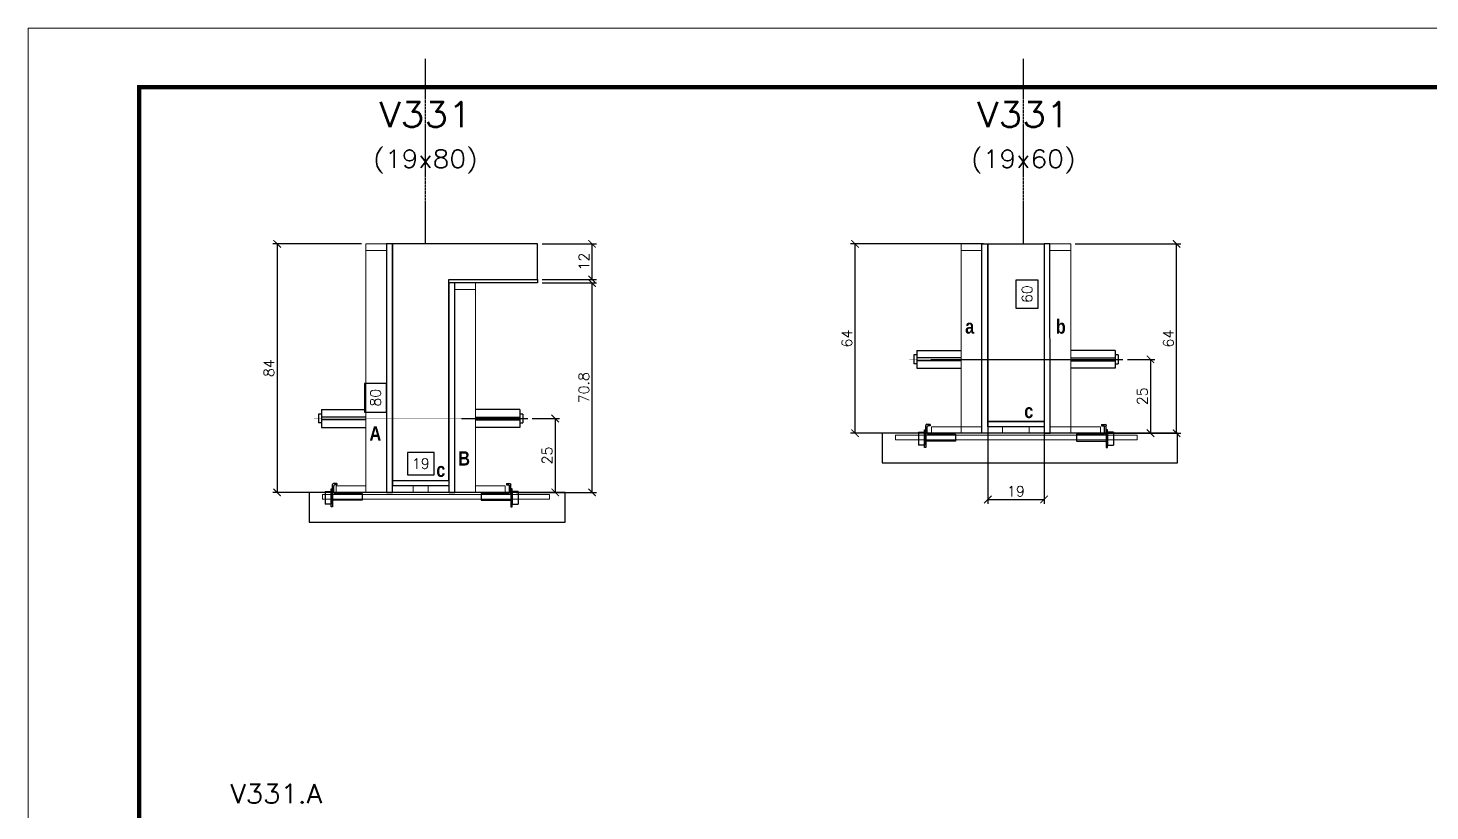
# Model space of a CAD drawing. Extents: x 137137 to 143418, y 10464 to 34486.
# Drawn here: x 141892 to 142839, y 20174 to 20703 of the extents above; entities that cross this region are included whole.
import ezdxf
from ezdxf.enums import TextEntityAlignment as Align

# ---------------------------------------------------------------- set-up
doc = ezdxf.new("R2010")
doc.units = 0
doc.linetypes.add('DASHED', pattern=[0.75, 0.5, -0.25])
doc.linetypes.add('HIDDEN', pattern=[0.375, 0.25, -0.125])
for name, color, linetype in [('barrote', 251, 'Continuous'), ('COTA', 241, 'Continuous'), ('Cota Seção (2x)', 4, 'Continuous'), ('detalhes', 4, 'Continuous'), ('Painéis', 200, 'Continuous'), ('presilha', 1, 'Continuous'), ('TENSOR', 3, 'Continuous'), ('Texto de Titulo', 7, 'Continuous'), ('Texto Qtd Sarr', 242, 'Continuous')]:
    doc.layers.add(name, color=color, linetype=linetype)
for name, color, linetype, lineweight in [('CONCRETO', 251, 'Continuous', 25), ('Folhas', 255, 'Continuous', 9), ('Madeira', 126, 'Continuous', 18), ('SARRAFO DE PRESSAO', 251, 'DASHED', 9), ('SCO-___-LAJ', 2, 'Continuous', 0), ('Texto Seção', 7, 'Continuous', 15)]:
    doc.layers.add(name, color=color, linetype=linetype, lineweight=lineweight)
doc.styles.add('REGUA-120', font='ROMANS.shx', dxfattribs={"height": 15})
doc.styles.add('Romans', font='romans.shx')
doc.styles.add('TECNICA', font='techb___.ttf', dxfattribs={"height": 10})
doc.dimstyles.new('Cota Seção (2x)', dxfattribs={"dimtxt": 7, "dimasz": 5, "dimexe": 3, "dimexo": 3, "dimgap": 2, "dimtad": 3, "dimdec": 1, "dimlfac": 0.5, "dimzin": 12, "dimdsep": 46, "dimtxsty": 'Romans', "dimblk": 'ARCHTICK', "dimcen": 0, "dimclrd": 4, "dimclre": 4, "dimclrt": 1, "dimadec": 1, "dimazin": 3, "dimtfac": 1, "dimtdec": 1, "dimtmove": 0, "dimatfit": 3, "dimldrblk": 'OBLIQUE', "dimfxl": 1, "dimtolj": 1, "dimtzin": 12, "dimarcsym": 0})
doc.dimstyles.new('Cota Seção interna', dxfattribs={"dimtxt": 7, "dimasz": 6, "dimexe": 0.18, "dimexo": 2, "dimgap": -4, "dimtad": 3, "dimdec": 1, "dimlfac": 0.5, "dimzin": 12, "dimdsep": 46, "dimtxsty": 'Romans', "dimblk": 'ARCHTICK', "dimcen": 0.09, "dimse1": 1, "dimse2": 1, "dimsd1": 1, "dimsd2": 1, "dimclrd": 180, "dimclre": 5, "dimclrt": 1, "dimadec": 0, "dimazin": 3, "dimtfac": 1, "dimtdec": 1, "dimtofl": 0, "dimtmove": 0, "dimatfit": 3, "dimldrblk": 'ARCHTICK', "dimfxl": 1, "dimtolj": 1, "dimtzin": 0, "dimarcsym": 0})

# ---------------------------------------------------------------- blocks, each defined once
blk = doc.blocks.new('9999999999')
at = {"layer": 'Folhas'}
blk.add_lwpolyline([(98138.98, 34190.21), (99623.98, 34190.21), (99623.98, 35240.21), (98138.98, 35240.21)], close=True, dxfattribs=at)
at = {"layer": 'Folhas', "color": 30, "const_width": 3}
blk.add_lwpolyline([(98213.98, 34230.21), (99583.98, 34230.21), (99583.98, 35200.21), (98213.98, 35200.21)], close=True, dxfattribs=at)
blk = doc.blocks.new('titulo1')
at = {"layer": 'Defpoints', "color": 252, "linetype": 'HIDDEN', "ltscale": 2}
blk.add_line((0, 0), (0, 125), dxfattribs=at)
at = {"layer": 'Defpoints', "style": 'Romans', "oblique": 15}
blk.add_attdef('FOLHA', text='', height=10, dxfattribs=at).set_placement((0, 15.58), align=Align.MIDDLE_CENTER)
at = {"layer": 'Texto Qtd Sarr', "color": 3, "style": 'Romans', "oblique": 15}
for tag, height, p in [('TITULO', 17, (0, 71.45)), ('SEÇÃO', 12, (0, 41.55))]:
    blk.add_attdef(tag, text='', height=height, dxfattribs=at).set_placement(p, align=Align.MIDDLE_CENTER)
blk = doc.blocks.new('_ArchTick')
at = {"color": 0, "linetype": 'ByBlock', "const_width": 0.15}
blk.add_lwpolyline([(-0.5, -0.5), (0.5, 0.5)], dxfattribs=at)
blk = doc.blocks.new('*D2001')
at = {"layer": 'COTA', "color": 4, "lineweight": -2, "transparency": 16777216}
for p, q in [((142239.49, 20530.54), (142276.21, 20530.54)), ((142273.21, 20388.94), (142273.21, 20530.54)), ((142221.89, 20388.94), (142276.21, 20388.94))]:
    blk.add_line(p, q, dxfattribs=at)
at = {"layer": 'Defpoints', "color": 0, "transparency": 16777216}
for p in [(142236.49, 20530.54), (142273.21, 20530.54), (142218.89, 20388.94)]:
    blk.add_point(p, dxfattribs=at)
at = {"layer": 'COTA', "color": 4, "lineweight": -2, "transparency": 16777216, "xscale": 5, "yscale": 5, "zscale": 5}
for p, rotation in [((142273.21, 20530.54), 90), ((142273.21, 20388.94), 270)]:
    blk.add_blockref('_ArchTick', p, dxfattribs=dict(at, rotation=rotation))
at = {"layer": 'COTA', "color": 1, "transparency": 16777216, "insert": (142267.71, 20459.74), "char_height": 7, "attachment_point": 5, "rotation": 90, "style": 'Romans'}
blk.add_mtext('\\A1;70.8', dxfattribs=at)
blk = doc.blocks.new('_Oblique')
at = {"color": 0, "linetype": 'ByBlock', "lineweight": -2}
blk.add_line((-0.5, -0.5), (0.5, 0.5), dxfattribs=at)
blk = doc.blocks.new('*D2002')
at = {"layer": 'COTA', "color": 4, "lineweight": -2, "transparency": 16777216}
for p, q in [((142239.49, 20556.94), (142276.21, 20556.94)), ((142273.21, 20532.94), (142273.21, 20556.94)), ((142239.49, 20532.94), (142276.21, 20532.94))]:
    blk.add_line(p, q, dxfattribs=at)
at = {"layer": 'Defpoints', "color": 0, "transparency": 16777216}
for p in [(142236.49, 20556.94), (142273.21, 20556.94), (142236.49, 20532.94)]:
    blk.add_point(p, dxfattribs=at)
at = {"layer": 'COTA', "color": 4, "lineweight": -2, "transparency": 16777216, "xscale": 5, "yscale": 5, "zscale": 5}
for p, rotation in [((142273.21, 20556.94), 90), ((142273.21, 20532.94), 270)]:
    blk.add_blockref('_ArchTick', p, dxfattribs=dict(at, rotation=rotation))
at = {"layer": 'COTA', "color": 1, "transparency": 16777216, "insert": (142267.71, 20544.94), "char_height": 7, "attachment_point": 5, "rotation": 90, "style": 'Romans'}
blk.add_mtext('\\A1;12', dxfattribs=at)
blk = doc.blocks.new('*D2003')
at = {"layer": 'Cota Seção (2x)', "color": 180, "lineweight": -2, "transparency": 16777216}
for p, q in [((142134.49, 20462.6), (142119.49, 20462.6)), ((142119.49, 20462.6), (142119.49, 20443.27)), ((142134.49, 20443.27), (142134.49, 20462.6)), ((142119.49, 20443.27), (142134.49, 20443.27))]:
    blk.add_line(p, q, dxfattribs=at)
at = {"layer": 'Defpoints', "color": 0, "transparency": 16777216}
for p in [(142138.49, 20556.94), (142176.49, 20556.94), (142176.49, 20396.94)]:
    blk.add_point(p, dxfattribs=at)
at = {"layer": 'Cota Seção (2x)', "color": 1, "transparency": 16777216, "insert": (142126.99, 20452.94), "char_height": 7, "attachment_point": 5, "rotation": 90, "style": 'Romans'}
blk.add_mtext('\\A1;80', dxfattribs=at)
blk = doc.blocks.new('PRESILHA METÁLICA 1')
at = {"layer": 'presilha'}
for p, q in [((6, 15.5), (7.5, 15.5)), ((6, -2.5), (6, 15.5)), ((7.5, 10.6), (7.5, 19.9)), ((7.5, 15.5), (7.5, -2.5)), ((12, 21), (8.6, 21)), ((9, 11.6), (9, 18.9)), ((12, 19.5), (9.6, 19.5)), ((12, 21), (12, 19.5)), ((0, 13), (6, 13)), ((0, 13), (0, 0)), ((6, 0), (0, 0)), ((6, 13), (6, 0)), ((37.5, 4.1), (7.5, 4.1)), ((37.5, 11), (9.6, 11)), ((37.5, 11), (37.5, 4.1)), ((7.5, -2.5), (6, -2.5))]:
    blk.add_line(p, q, dxfattribs=at)
for centre, radius, start, end in [((8.6, 19.9), 1.14, 90, 180), ((9.6, 18.9), 0.57, 90, 180), ((9.6, 11.6), 0.57, 180, 270)]:
    blk.add_arc(centre, radius, start, end, dxfattribs=at)
blk = doc.blocks.new('*D2004')
at = {"layer": 'Cota Seção (2x)', "color": 180, "lineweight": -2, "transparency": 16777216}
for p, q in [((142166.49, 20415.94), (142148.49, 20415.94)), ((142148.49, 20415.94), (142148.49, 20400.94)), ((142166.49, 20400.94), (142166.49, 20415.94)), ((142148.49, 20400.94), (142166.49, 20400.94))]:
    blk.add_line(p, q, dxfattribs=at)
at = {"layer": 'Defpoints', "color": 0, "transparency": 16777216}
for p in [(142176.49, 20396.94), (142138.5, 20388.94), (142176.49, 20388.94)]:
    blk.add_point(p, dxfattribs=at)
at = {"layer": 'Cota Seção (2x)', "color": 1, "transparency": 16777216, "insert": (142157.49, 20408.44), "char_height": 7, "attachment_point": 5, "style": 'Romans'}
blk.add_mtext('\\A1;19', dxfattribs=at)
blk = doc.blocks.new('*D2005')
at = {"layer": 'COTA', "color": 4, "lineweight": -2, "transparency": 16777216}
for p, q in [((142117.49, 20556.94), (142057.52, 20556.94)), ((142060.52, 20556.94), (142060.52, 20388.94)), ((142117.49, 20388.94), (142057.52, 20388.94))]:
    blk.add_line(p, q, dxfattribs=at)
at = {"layer": 'Defpoints', "color": 0, "transparency": 16777216}
for p in [(142120.49, 20556.94), (142060.52, 20388.94), (142120.49, 20388.94)]:
    blk.add_point(p, dxfattribs=at)
at = {"layer": 'COTA', "color": 4, "lineweight": -2, "transparency": 16777216, "xscale": 5, "yscale": 5, "zscale": 5}
for p, rotation in [((142060.52, 20556.94), 90), ((142060.52, 20388.94), 270)]:
    blk.add_blockref('_ArchTick', p, dxfattribs=dict(at, rotation=rotation))
at = {"layer": 'COTA', "color": 1, "transparency": 16777216, "insert": (142055.02, 20472.94), "char_height": 7, "attachment_point": 5, "rotation": 90, "style": 'Romans'}
blk.add_mtext('\\A1;84', dxfattribs=at)
blk = doc.blocks.new('*D2006')
at = {"layer": 'COTA', "color": 4, "lineweight": -2, "transparency": 16777216}
for p, q in [((142232.8, 20438.91), (142251.35, 20438.91)), ((142248.35, 20438.91), (142248.35, 20388.94)), ((142232.8, 20388.94), (142251.35, 20388.94))]:
    blk.add_line(p, q, dxfattribs=at)
at = {"layer": 'Defpoints', "color": 0, "transparency": 16777216}
for p in [(142229.8, 20438.91), (142229.8, 20388.94), (142248.35, 20388.94)]:
    blk.add_point(p, dxfattribs=at)
at = {"layer": 'COTA', "color": 4, "lineweight": -2, "transparency": 16777216, "xscale": 5, "yscale": 5, "zscale": 5}
for p, rotation in [((142248.35, 20438.91), 90), ((142248.35, 20388.94), 270)]:
    blk.add_blockref('_ArchTick', p, dxfattribs=dict(at, rotation=rotation))
at = {"layer": 'COTA', "color": 1, "transparency": 16777216, "insert": (142242.85, 20413.92), "char_height": 7, "attachment_point": 5, "rotation": 90, "style": 'Romans'}
blk.add_mtext('\\A1;25', dxfattribs=at)
blk = doc.blocks.new('*D2007')
at = {"layer": 'COTA', "color": 4, "lineweight": -2, "transparency": 16777216}
for p, q in [((142537.53, 20556.94), (142447.88, 20556.94)), ((142450.88, 20428.94), (142450.88, 20556.94)), ((142499.53, 20428.94), (142447.88, 20428.94))]:
    blk.add_line(p, q, dxfattribs=at)
at = {"layer": 'Defpoints', "color": 0, "transparency": 16777216}
for p in [(142450.88, 20556.94), (142540.53, 20556.94), (142502.53, 20428.94)]:
    blk.add_point(p, dxfattribs=at)
at = {"layer": 'COTA', "color": 4, "lineweight": -2, "transparency": 16777216, "xscale": 5, "yscale": 5, "zscale": 5}
for p, rotation in [((142450.88, 20556.94), 90), ((142450.88, 20428.94), 270)]:
    blk.add_blockref('_ArchTick', p, dxfattribs=dict(at, rotation=rotation))
at = {"layer": 'COTA', "color": 1, "transparency": 16777216, "insert": (142445.38, 20492.94), "char_height": 7, "attachment_point": 5, "rotation": 90, "style": 'Romans'}
blk.add_mtext('\\A1;64', dxfattribs=at)
blk = doc.blocks.new('*D2008')
at = {"layer": 'COTA', "color": 4, "lineweight": -2, "transparency": 16777216}
for p, q in [((142599.52, 20556.94), (142671, 20556.94)), ((142668, 20428.94), (142668, 20556.94)), ((142619.53, 20428.94), (142671, 20428.94))]:
    blk.add_line(p, q, dxfattribs=at)
at = {"layer": 'Defpoints', "color": 0, "transparency": 16777216}
for p in [(142596.52, 20556.94), (142668, 20556.94), (142616.53, 20428.94)]:
    blk.add_point(p, dxfattribs=at)
at = {"layer": 'COTA', "color": 4, "lineweight": -2, "transparency": 16777216, "xscale": 5, "yscale": 5, "zscale": 5}
for p, rotation in [((142668, 20556.94), 90), ((142668, 20428.94), 270)]:
    blk.add_blockref('_ArchTick', p, dxfattribs=dict(at, rotation=rotation))
at = {"layer": 'COTA', "color": 1, "transparency": 16777216, "insert": (142662.5, 20492.94), "char_height": 7, "attachment_point": 5, "rotation": 90, "style": 'Romans'}
blk.add_mtext('\\A1;64', dxfattribs=at)
blk = doc.blocks.new('*D2009')
at = {"layer": 'Cota Seção (2x)', "color": 180, "lineweight": -2, "transparency": 16777216}
for p, q in [((142574.52, 20532.44), (142559.52, 20532.44)), ((142559.52, 20532.44), (142559.52, 20513.44)), ((142574.52, 20513.44), (142574.52, 20532.44)), ((142559.52, 20513.44), (142574.52, 20513.44))]:
    blk.add_line(p, q, dxfattribs=at)
at = {"layer": 'Defpoints', "color": 0, "transparency": 16777216}
for p in [(142578.52, 20556.94), (142578.52, 20556.94), (142578.53, 20436.94)]:
    blk.add_point(p, dxfattribs=at)
at = {"layer": 'Cota Seção (2x)', "color": 1, "transparency": 16777216, "insert": (142567.02, 20522.94), "char_height": 7, "attachment_point": 5, "rotation": 90, "style": 'Romans'}
blk.add_mtext('\\A1;60', dxfattribs=at)
blk = doc.blocks.new('*D2010')
at = {"layer": 'COTA', "color": 4, "lineweight": -2, "transparency": 16777216}
for p, q in [((142540.53, 20430.34), (142540.53, 20381.21)), ((142578.53, 20430.34), (142578.53, 20381.21)), ((142540.53, 20384.21), (142578.53, 20384.21))]:
    blk.add_line(p, q, dxfattribs=at)
at = {"layer": 'Defpoints', "color": 0, "transparency": 16777216}
for p in [(142540.53, 20433.34), (142578.53, 20433.34), (142578.53, 20384.21)]:
    blk.add_point(p, dxfattribs=at)
at = {"layer": 'COTA', "color": 4, "lineweight": -2, "transparency": 16777216, "xscale": 5, "yscale": 5, "zscale": 5, "rotation": 180}
blk.add_blockref('_ArchTick', (142540.53, 20384.21), dxfattribs=at)
at = {"layer": 'COTA', "color": 4, "lineweight": -2, "transparency": 16777216, "xscale": 5, "yscale": 5, "zscale": 5}
blk.add_blockref('_ArchTick', (142578.53, 20384.21), dxfattribs=at)
at = {"layer": 'COTA', "color": 1, "transparency": 16777216, "insert": (142559.53, 20389.71), "char_height": 7, "attachment_point": 5, "style": 'Romans'}
blk.add_mtext('\\A1;19', dxfattribs=at)
blk = doc.blocks.new('*D2017')
at = {"layer": 'COTA', "color": 4, "lineweight": -2, "transparency": 16777216}
for p, q in [((142634.83, 20478.91), (142653.39, 20478.91)), ((142650.39, 20478.91), (142650.39, 20428.94)), ((142634.83, 20428.94), (142653.39, 20428.94))]:
    blk.add_line(p, q, dxfattribs=at)
at = {"layer": 'Defpoints', "color": 0, "transparency": 16777216}
for p in [(142631.83, 20478.91), (142631.83, 20428.94), (142650.39, 20428.94)]:
    blk.add_point(p, dxfattribs=at)
at = {"layer": 'COTA', "color": 4, "lineweight": -2, "transparency": 16777216, "xscale": 5, "yscale": 5, "zscale": 5}
for p, rotation in [((142650.39, 20478.91), 90), ((142650.39, 20428.94), 270)]:
    blk.add_blockref('_ArchTick', p, dxfattribs=dict(at, rotation=rotation))
at = {"layer": 'COTA', "color": 1, "transparency": 16777216, "insert": (142644.89, 20453.92), "char_height": 7, "attachment_point": 5, "rotation": 90, "style": 'Romans'}
blk.add_mtext('\\A1;25', dxfattribs=at)

msp = doc.modelspace()

# ---------------------------------------------------------------- linework, layer by layer
at = {"ltscale": 3}
for p, q in [((142490.53, 20481.91), (142490.53, 20475.91)), ((142492.53, 20481.91), (142490.53, 20481.91)), ((142492.53, 20484.91), (142492.53, 20472.91)), ((142492.53, 20484.91), (142522.53, 20484.91)), ((142626.53, 20484.91), (142596.53, 20484.91)), ((142626.53, 20484.91), (142626.53, 20472.91)), ((142628.53, 20481.91), (142626.53, 20481.91)), ((142628.53, 20481.91), (142628.53, 20475.91)), ((142492.53, 20475.91), (142490.53, 20475.91)), ((142522.53, 20479.91), (142492.53, 20479.91)), ((142522.53, 20477.91), (142492.53, 20477.91)), ((142492.53, 20472.91), (142522.53, 20472.91)), ((142596.53, 20479.91), (142626.53, 20479.91)), ((142596.53, 20477.91), (142626.53, 20477.91)), ((142626.53, 20472.91), (142596.53, 20472.91)), ((142626.53, 20475.91), (142628.53, 20475.91)), ((142090.49, 20444.91), (142090.49, 20432.91)), ((142090.49, 20444.91), (142120.49, 20444.91)), ((142224.49, 20444.91), (142194.49, 20444.91)), ((142224.49, 20444.91), (142224.49, 20432.91)), ((142088.49, 20441.91), (142088.49, 20435.91)), ((142090.49, 20441.91), (142088.49, 20441.91)), ((142090.49, 20435.91), (142088.49, 20435.91)), ((142120.49, 20439.91), (142090.49, 20439.91)), ((142120.49, 20437.91), (142090.49, 20437.91)), ((142194.49, 20439.91), (142224.49, 20439.91)), ((142194.49, 20437.91), (142224.49, 20437.91)), ((142226.49, 20441.91), (142224.49, 20441.91)), ((142224.49, 20435.91), (142226.49, 20435.91)), ((142226.49, 20441.91), (142226.49, 20435.91)), ((142090.49, 20432.91), (142120.49, 20432.91)), ((142224.49, 20432.91), (142194.49, 20432.91))]:
    msp.add_line(p, q, dxfattribs=at)
at = {"layer": 'barrote'}
for points in [[(142469.07, 20408.94), (142668.66, 20408.94), (142668.66, 20428.94), (142469.07, 20428.94)], [(142082.13, 20368.94), (142255.1, 20368.94), (142255.1, 20388.94), (142082.13, 20388.94)]]:
    msp.add_lwpolyline(points, close=True, dxfattribs=at)
at = {"layer": 'CONCRETO'}
for points in [[(142176.49, 20532.94), (142236.49, 20532.94), (142236.49, 20556.94), (142176.49, 20556.94), (142176.49, 20556.94), (142138.49, 20556.94), (142138.49, 20393.34), (142138.5, 20393.34), (142138.5, 20396.94), (142176.49, 20396.94)], [(142540.53, 20556.94), (142540.53, 20556.94), (142540.53, 20556.94), (142540.53, 20556.94), (142578.53, 20556.94), (142578.53, 20556.94), (142578.53, 20556.94), (142578.53, 20436.94), (142540.53, 20436.94), (142540.53, 20556.94)]]:
    msp.add_lwpolyline(points, close=True, dxfattribs=at)
at = {"layer": 'Madeira'}
for points in [[(142120.49, 20552.54), (142120.49, 20556.94), (142134.49, 20556.94), (142134.49, 20552.54)], [(142120.49, 20556.94), (142134.49, 20556.94), (142134.49, 20388.94), (142120.49, 20388.94)], [(142536.53, 20552.54), (142536.53, 20556.94), (142522.53, 20556.94), (142522.53, 20552.54)], [(142536.53, 20556.94), (142522.53, 20556.94), (142522.53, 20428.94), (142536.53, 20428.94)], [(142582.52, 20552.54), (142582.52, 20556.94), (142596.52, 20556.94), (142596.52, 20552.54)], [(142582.52, 20556.94), (142596.52, 20556.94), (142596.53, 20428.94), (142582.53, 20428.94)], [(142180.49, 20526.14), (142180.49, 20530.54), (142194.49, 20530.54), (142194.49, 20526.14)], [(142180.49, 20530.54), (142194.49, 20530.54), (142194.49, 20388.94), (142180.49, 20388.94)], [(142502.53, 20428.94), (142502.53, 20433.34), (142522.53, 20433.34), (142522.53, 20428.94)], [(142536.53, 20428.94), (142536.53, 20433.34), (142522.53, 20433.34), (142522.53, 20428.94)], [(142540.53, 20428.94), (142540.53, 20433.34), (142550.53, 20433.34), (142550.53, 20428.94)], [(142578.53, 20428.94), (142578.53, 20433.34), (142568.53, 20433.34), (142568.53, 20428.94)], [(142582.53, 20428.94), (142582.53, 20433.34), (142596.53, 20433.34), (142596.53, 20428.94)], [(142616.53, 20428.94), (142616.53, 20433.34), (142596.53, 20433.34), (142596.53, 20428.94)], [(142120.49, 20388.94), (142120.49, 20393.34), (142100.49, 20393.34), (142100.49, 20388.94)], [(142138.5, 20388.94), (142138.5, 20393.34), (142152.5, 20393.34), (142152.5, 20388.94)], [(142176.49, 20388.94), (142176.49, 20393.34), (142162.49, 20393.34), (142162.49, 20388.94)], [(142214.49, 20388.94), (142214.49, 20393.34), (142194.49, 20393.34), (142194.49, 20388.94)]]:
    msp.add_lwpolyline(points, close=True, dxfattribs=at)
at = {"layer": 'Painéis'}
for points in [[(142138.49, 20556.94), (142134.49, 20556.94), (142134.49, 20388.94), (142138.49, 20388.94)], [(142536.53, 20556.94), (142540.53, 20556.94), (142540.53, 20428.94), (142536.53, 20428.94)], [(142582.52, 20556.94), (142578.52, 20556.94), (142578.53, 20428.94), (142582.53, 20428.94)], [(142176.49, 20530.54), (142176.49, 20532.94), (142236.49, 20532.94), (142236.49, 20530.54)], [(142180.49, 20530.54), (142176.49, 20530.54), (142176.49, 20388.94), (142180.49, 20388.94)], [(142540.53, 20433.34), (142540.53, 20436.94), (142578.53, 20436.94), (142578.53, 20433.34)], [(142138.5, 20393.34), (142138.5, 20396.94), (142176.49, 20396.94), (142176.49, 20393.34)]]:
    msp.add_lwpolyline(points, close=True, dxfattribs=at)
at = {"layer": 'SCO-___-LAJ', "color": 1}
for points in [[(142478.08, 20427.6), (142641.34, 20427.6), (142641.34, 20424.4), (142478.08, 20424.4)], [(142091.13, 20387.6), (142244.44, 20387.6), (142244.44, 20384.4), (142091.13, 20384.4)]]:
    msp.add_lwpolyline(points, close=True, dxfattribs=at)
at = {"layer": 'TENSOR', "linetype": 'HIDDEN', "ltscale": 0.5}
for p, q in [((142487.53, 20478.91), (142631.83, 20478.91)), ((142085.49, 20438.91), (142229.8, 20438.91))]:
    msp.add_line(p, q, dxfattribs=at)

# ---------------------------------------------------------------- block references
at = {"layer": 'presilha', "yscale": 0.6666666666666666, "zscale": 0.6666666666666666}
for p, xscale in [((142493.66, 20420.97), 0.6666666666666666), ((142625.4, 20420.97), -0.6666666666666666), ((142092.92, 20380.97), 0.6666666666666666), ((142223.36, 20380.97), -0.6666666666666666)]:
    msp.add_blockref('PRESILHA METÁLICA 1', p, dxfattribs=dict(at, xscale=xscale))
at = {"layer": 'SARRAFO DE PRESSAO', "color": 6, "linetype": 'ByBlock'}
msp.add_blockref('9999999999', (43753.31, -14537.33), dxfattribs=at)
at = {"layer": 'Texto Seção'}
ref = msp.add_blockref('titulo1', (142160.73, 20556.94), dxfattribs=at)
ref.add_attrib('TITULO', 'V331', dxfattribs={"layer": 'Texto de Titulo', "color": 7, "height": 17, "style": 'Romans', "width": 1.1}).set_placement((142160.73, 20644.44), align=Align.MIDDLE_CENTER)
ref.add_attrib('SEÇÃO', '(19x80)', dxfattribs={"layer": 'Texto de Titulo', "color": 7, "height": 12, "style": 'Romans', "width": 1.1}).set_placement((142160.73, 20614.44), align=Align.MIDDLE_CENTER)
ref = msp.add_blockref('titulo1', (142564.53, 20556.94), dxfattribs=at)
ref.add_attrib('TITULO', 'V331', dxfattribs={"layer": 'Texto de Titulo', "color": 7, "height": 17, "style": 'Romans', "width": 1.1}).set_placement((142564.53, 20644.44), align=Align.MIDDLE_CENTER)
ref.add_attrib('SEÇÃO', '(19x60)', dxfattribs={"layer": 'Texto de Titulo', "color": 7, "height": 12, "style": 'Romans', "width": 1.1}).set_placement((142564.53, 20614.44), align=Align.MIDDLE_CENTER)

# ---------------------------------------------------------------- texts
at = {"layer": 'detalhes', "style": 'TECNICA'}
for s, p in [('a', (142525.22, 20496.27)), ('b', (142586.46, 20496.26)), ('c', (142565.13, 20439.17)), ('A', (142122.89, 20423.97)), ('B', (142182.85, 20407.13)), ('c', (142168.01, 20399.43))]:
    msp.add_text(s, height=9.6, dxfattribs=at).set_placement(p)
at = {"layer": 'Texto Seção', "style": 'REGUA-120', "width": 1.05}
msp.add_text('V331.A', height=13, dxfattribs=at).set_placement((142028.87, 20178.8))

# ---------------------------------------------------------------- dimensions: what is measured, and where the dimension line sits
at = {"layer": 'COTA'}
for base, p1, p2, picture, middle in [((142060.52, 20388.94), (142120.49, 20556.94), (142120.49, 20388.94), '*D2005', (142055.02, 20472.94)), ((142273.21, 20556.94), (142236.49, 20532.94), (142236.49, 20556.94), '*D2002', (142267.71, 20544.94)), ((142450.88, 20556.94), (142502.53, 20428.94), (142540.53, 20556.94), '*D2007', (142445.38, 20492.94)), ((142668, 20556.94), (142616.53, 20428.94), (142596.52, 20556.94), '*D2008', (142662.5, 20492.94)), ((142273.21, 20530.54), (142218.89, 20388.94), (142236.49, 20530.54), '*D2001', (142267.71, 20459.74)), ((142650.39, 20428.94), (142631.83, 20478.91), (142631.83, 20428.94), '*D2017', (142644.89, 20453.92)), ((142248.35, 20388.94), (142229.8, 20438.91), (142229.8, 20388.94), '*D2006', (142242.85, 20413.92))]:
    dim = msp.add_linear_dim(base=base, p1=p1, p2=p2, angle=90, dimstyle='Cota Seção (2x)', dxfattribs=at)
    dim.commit()
    dim.dimension.update_dxf_attribs({"geometry": picture, "text_midpoint": middle})
dim = msp.add_linear_dim(base=(142578.53, 20384.21), p1=(142540.53, 20433.34), p2=(142578.53, 20433.34), dimstyle='Cota Seção (2x)', dxfattribs=at)
dim.commit()
dim.dimension.update_dxf_attribs({"geometry": '*D2010', "text_midpoint": (142559.53, 20389.71)})
at = {"layer": 'Cota Seção (2x)'}
for base, p1, p2, picture, middle in [((142138.49, 20556.94), (142176.49, 20396.94), (142176.49, 20556.94), '*D2003', (142138.49, 20452.94)), ((142578.52, 20556.94), (142578.53, 20436.94), (142578.52, 20556.94), '*D2009', (142578.52, 20522.94))]:
    dim = msp.add_linear_dim(base=base, p1=p1, p2=p2, angle=90, dimstyle='Cota Seção interna', dxfattribs=at)
    dim.commit()
    dim.dimension.update_dxf_attribs({"geometry": picture, "text_midpoint": middle, "dimtype": 160})
dim = msp.add_linear_dim(base=(142176.49, 20396.94), p1=(142138.5, 20388.94), p2=(142176.49, 20388.94), dimstyle='Cota Seção interna', dxfattribs=at)
dim.commit()
dim.dimension.update_dxf_attribs({"geometry": '*D2004', "text_midpoint": (142157.49, 20396.94), "dimtype": 160})

doc.saveas('drawing.dxf')
